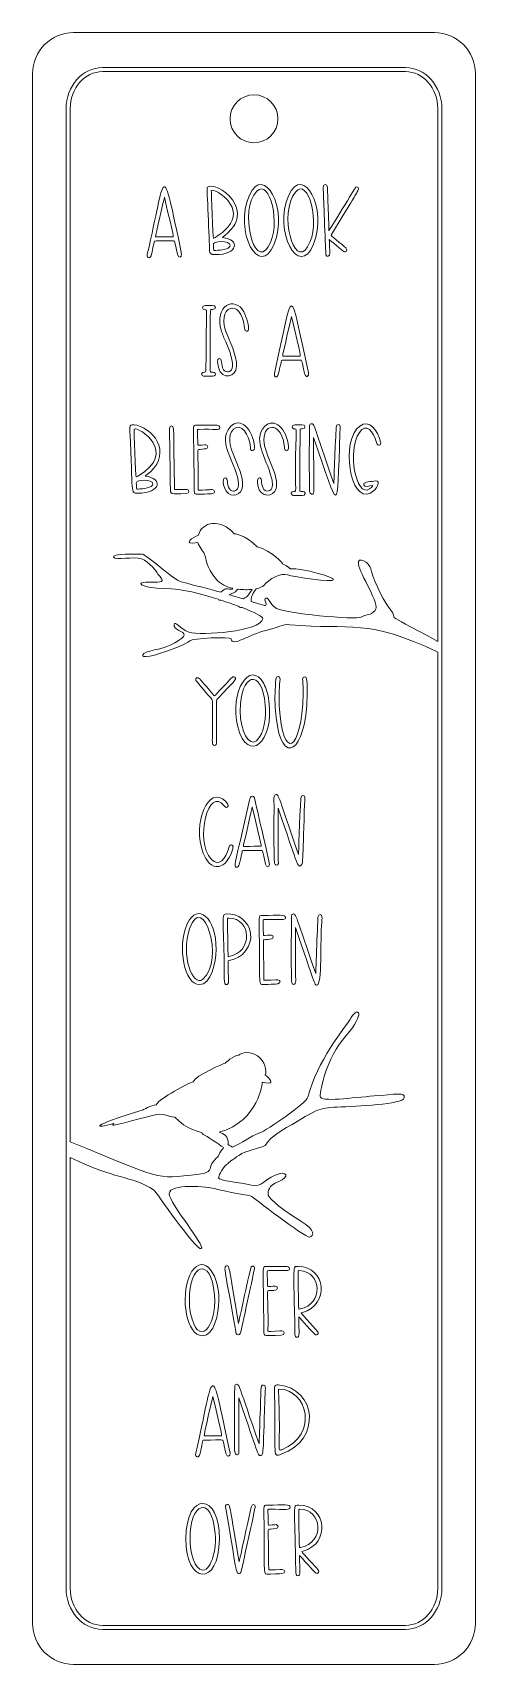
# Model space of a CAD drawing. Header units: inches. Extents: x 186 to 318, y 11 to 493.
import ezdxf

# ---------------------------------------------------------------- set-up
doc = ezdxf.new("R2010")
doc.units = ezdxf.units.IN
doc.header["$MEASUREMENT"] = 0
doc.layers.add('_U+0421_U+043B_U+043E_U+0439 1', color=7, linetype='Continuous')

msp = doc.modelspace()

# ---------------------------------------------------------------- linework, layer by layer
at = {"layer": '_U+0421_U+043B_U+043E_U+0439 1', "color": 1, "lineweight": 9, "true_color": 0xff0000}
for points, knots in [([(305.39, 493.2), (305.39, 493.2), (198.61, 493.2), (198.61, 493.2), (191.91, 493.2), (186.48, 487.77), (186.48, 481.07), (186.48, 481.07), (186.48, 22.93), (186.48, 22.93), (186.48, 16.23), (191.91, 10.8), (198.61, 10.8), (198.61, 10.8), (305.39, 10.8), (305.39, 10.8), (312.09, 10.8), (317.52, 16.23), (317.52, 22.93), (317.52, 22.93), (317.52, 481.07), (317.52, 481.07), (317.52, 487.77), (312.09, 493.2), (305.39, 493.2)], [0, 0, 0, 0, 1, 1, 1, 2, 2, 2, 3, 3, 3, 4, 4, 4, 5, 5, 5, 6, 6, 6, 7, 7, 7, 8, 8, 8, 8]), ([(252, 460.64), (248.09, 460.64), (244.91, 463.81), (244.91, 467.72), (244.91, 471.64), (248.09, 474.81), (252, 474.81), (255.91, 474.81), (259.09, 471.64), (259.09, 467.72), (259.09, 463.81), (255.91, 460.64), (252, 460.64)], [0, 0, 0, 0, 1, 1, 1, 2, 2, 2, 3, 3, 3, 4, 4, 4, 4])]:
    msp.add_open_spline(points, degree=3, knots=knots, dxfattribs=at)
at = {"layer": '_U+0421_U+043B_U+043E_U+0439 1', "color": 7, "lineweight": 9, "true_color": 0xffffff}
for points, knots in [([(296.82, 482.88), (296.82, 482.88), (207.18, 482.88), (207.18, 482.88), (201.24, 482.88), (196.4, 477.41), (196.4, 470.7), (196.4, 470.7), (196.4, 33.3), (196.4, 33.3), (196.4, 26.59), (201.23, 21.12), (207.18, 21.12), (207.18, 21.12), (296.82, 21.12), (296.82, 21.12), (302.76, 21.12), (307.6, 26.59), (307.6, 33.3), (307.6, 33.3), (307.6, 470.7), (307.6, 470.7), (307.6, 477.41), (302.77, 482.88), (296.82, 482.88)], [0, 0, 0, 0, 1, 1, 1, 2, 2, 2, 3, 3, 3, 4, 4, 4, 5, 5, 5, 6, 6, 6, 7, 7, 7, 8, 8, 8, 8]), ([(306.4, 313.22), (287.78, 323.32), (296.07, 318.17), (291.88, 323.29), (289.82, 325.81), (286.77, 333.05), (286.54, 334.72), (286.32, 336.4), (282.51, 338.84), (282.89, 336.02), (283.27, 333.2), (289.52, 324.05), (287.84, 322.38), (286.16, 320.7), (285.78, 321.54), (283.88, 320.47), (281.97, 319.41), (260.94, 321.62), (258.66, 322.99), (256.37, 324.36), (256.3, 326.84), (255.3, 325.81), (254.96, 325.2), (256.18, 323.98), (255.3, 323.86), (254.97, 323.82), (253.62, 324.25), (251.21, 325.01), (251.17, 326.19), (251.11, 326.76), (252.68, 328.79), (252.68, 328.79), (252.66, 328.79), (252.66, 328.79), (253.71, 329.01), (254.53, 329.36), (254.92, 329.8), (256.54, 331.67), (259.91, 333.55), (261.88, 332.93), (263.86, 332.31), (275.4, 330.55), (275.55, 331.43), (275.69, 332.31), (266.55, 334.84), (262.72, 334.7), (262.2, 335.4), (260.56, 336.06), (260.56, 336.06), (260.56, 336.06), (257.37, 340.11), (252.97, 341.17), (249.34, 344.92), (246, 345.08), (246, 345.08), (242.44, 349.6), (236.36, 348.77), (235.51, 344.49), (234.19, 344.28), (230.22, 341.66), (235.39, 342.45), (235.54, 341.41), (237.13, 339.74), (237.4, 338.95), (237.67, 338.17), (237.78, 335.34), (240.87, 331.54), (241.99, 330.16), (244, 329.3), (245.72, 328.95), (245.55, 328.77), (245.41, 328.62), (245.41, 328.62), (243.08, 328.89), (243.93, 328.97), (242.15, 327.75), (238.88, 328.67), (235.01, 329.71), (230.47, 330.81), (228.13, 331.47), (220.31, 338.89), (218.94, 338.99), (217.56, 339.09), (209.64, 339.14), (210.4, 338.12), (211.16, 337.11), (216.34, 338.43), (218.68, 337.61), (221.02, 336.8), (223.46, 333.55), (223.46, 333.3), (223.46, 333.04), (225.89, 331.06), (224.17, 330.81), (222.44, 330.55), (218.78, 330.96), (218.53, 330.35), (218.28, 329.74), (220.71, 328.93), (227.52, 328.78), (230.48, 328.71), (236.05, 327.35), (241.36, 325.69), (241.55, 325.48), (241.81, 325.36), (242.21, 325.42), (244.07, 324.83), (245.88, 324.2), (247.52, 323.59), (247.66, 323.09), (248.38, 323.27), (248.48, 323.23), (252.13, 321.82), (254.7, 320.54), (254.6, 319.94), (253.91, 316.16), (236.47, 314.83), (232.75, 315.97), (230.11, 316.79), (228.64, 319.63), (228.33, 318.16), (228.03, 316.69), (231.48, 316.13), (231.38, 315.11), (231.28, 314.09), (226.81, 311.45), (222.59, 310.69), (218.38, 309.93), (217.92, 308.25), (221.17, 308.86), (224.42, 309.47), (232.45, 312.52), (233.01, 313.38), (233.57, 314.25), (245.1, 314.6), (245.2, 313.94), (245.58, 311.48), (250.48, 315.27), (255.61, 316.48), (259.27, 317.35), (260.33, 318.36), (262.62, 318.16), (280.98, 316.53), (285.29, 320.15), (306.4, 310.03), (306.4, 310.03), (306.4, 33.3), (306.4, 33.3), (306.4, 27.25), (302.1, 22.32), (296.82, 22.32), (296.82, 22.32), (207.18, 22.32), (207.18, 22.32), (201.9, 22.32), (197.6, 27.25), (197.6, 33.3), (197.6, 33.3), (197.6, 160.66), (197.6, 160.66), (211.85, 153.68), (214.74, 155.76), (222.56, 150.93), (222.56, 150.93), (234.97, 133.04), (236.4, 133.71), (237.83, 134.38), (226.9, 147.07), (226.92, 150.01), (226.95, 152.95), (238.26, 152.14), (240.95, 151.32), (243.64, 150.49), (251.16, 149.26), (251.16, 149.26), (251.16, 149.26), (267.17, 136.83), (268.42, 137.13), (269.68, 137.43), (270.47, 139.04), (265.9, 141.81), (261.33, 144.58), (256.3, 148.38), (256.24, 149.56), (256.17, 150.74), (256.08, 152.3), (259.33, 153.57), (262.59, 154.84), (261.88, 156.95), (258.24, 155.46), (254.61, 153.98), (254.63, 151.82), (251.26, 152.51), (247.89, 153.19), (241.59, 153.8), (241.54, 154.68), (241.51, 155.14), (242.16, 156.82), (243.88, 158.61), (244.43, 158.8), (244.69, 159.31), (244.69, 159.31), (244.69, 159.31), (247.54, 161.33), (248.43, 161.79), (249.33, 162.21), (250.32, 162.59), (251.44, 162.9), (259.05, 165.01), (252.16, 163.92), (261.63, 169.47), (271.1, 175.02), (270.89, 175.31), (276.65, 175.55), (282.42, 175.79), (296, 176.38), (296.47, 178.27), (296.95, 180.16), (293.82, 179.24), (287.53, 178.83), (281.31, 178.41), (271.58, 176.87), (271.57, 178.75), (271.56, 180.64), (273.35, 189.83), (279.27, 196.69), (285.14, 203.5), (282.84, 205.39), (280.78, 202.04), (278.73, 198.68), (270.57, 189.2), (267.96, 178.47), (267.47, 176.77), (256.09, 168.76), (253.4, 167.82), (251.3, 167.08), (248.16, 164.8), (245.63, 163.71), (245.05, 164.02), (244.3, 164.47), (244.3, 164.47), (244.3, 164.47), (244.87, 167.51), (241.7, 168.09), (253.69, 171.66), (254.44, 182.9), (254.44, 182.9), (254.44, 182.9), (256.51, 182.42), (256.82, 182.68), (257.13, 182.95), (257.26, 183.56), (255.32, 185.06), (255.81, 186.3), (255.37, 189.12), (252.99, 190.71), (249.85, 192.83), (247.52, 190.93), (247.52, 190.93), (245.84, 190.77), (243.49, 188.56), (243.49, 188.56), (243.49, 188.56), (234.58, 184.92), (233.99, 183.06), (232.82, 182.8), (223.97, 178.13), (223.09, 176.24), (221.47, 176.04), (219.18, 174.74), (219.18, 174.74), (202.79, 169.73), (204.78, 169.12), (210.5, 170.67), (210.39, 170.55), (210.29, 170.4), (210.24, 170.22), (210.11, 169.77), (220.71, 172.95), (223.2, 173.33), (225.7, 173.72), (226.47, 172.66), (228.55, 172.57), (231.73, 168.98), (236.58, 167.98), (236.58, 167.98), (236.58, 167.98), (236.46, 167.63), (237.55, 167.16), (238.64, 166.69), (243.02, 163.54), (243.02, 163.54), (243.02, 163.54), (241.86, 162.35), (241.49, 161.1), (240.6, 160.22), (239.71, 159.26), (239.44, 158.67), (238.83, 157.37), (239.59, 156.14), (235.79, 155.72), (221.77, 154.17), (225.69, 153.96), (197.6, 165.31), (197.6, 165.31), (197.6, 470.7), (197.6, 470.7), (197.6, 476.75), (201.89, 481.68), (207.18, 481.68), (207.18, 481.68), (296.82, 481.68), (296.82, 481.68), (302.1, 481.68), (306.4, 476.75), (306.4, 470.7), (306.4, 470.7), (306.4, 313.22), (306.4, 313.22), (306.4, 313.22), (306.4, 313.22), (306.4, 313.22)], [0, 0, 0, 0, 1, 1, 1, 2, 2, 2, 3, 3, 3, 4, 4, 4, 5, 5, 5, 6, 6, 6, 7, 7, 7, 8, 8, 8, 9, 9, 9, 10, 10, 10, 11, 11, 11, 12, 12, 12, 13, 13, 13, 14, 14, 14, 15, 15, 15, 16, 16, 16, 17, 17, 17, 18, 18, 18, 19, 19, 19, 20, 20, 20, 21, 21, 21, 22, 22, 22, 23, 23, 23, 24, 24, 24, 25, 25, 25, 26, 26, 26, 27, 27, 27, 28, 28, 28, 29, 29, 29, 30, 30, 30, 31, 31, 31, 32, 32, 32, 33, 33, 33, 34, 34, 34, 35, 35, 35, 36, 36, 36, 37, 37, 37, 38, 38, 38, 39, 39, 39, 40, 40, 40, 41, 41, 41, 42, 42, 42, 43, 43, 43, 44, 44, 44, 45, 45, 45, 46, 46, 46, 47, 47, 47, 48, 48, 48, 49, 49, 49, 50, 50, 50, 51, 51, 51, 52, 52, 52, 53, 53, 53, 54, 54, 54, 55, 55, 55, 56, 56, 56, 57, 57, 57, 58, 58, 58, 59, 59, 59, 60, 60, 60, 61, 61, 61, 62, 62, 62, 63, 63, 63, 64, 64, 64, 65, 65, 65, 66, 66, 66, 67, 67, 67, 68, 68, 68, 69, 69, 69, 70, 70, 70, 71, 71, 71, 72, 72, 72, 73, 73, 73, 74, 74, 74, 75, 75, 75, 76, 76, 76, 77, 77, 77, 78, 78, 78, 79, 79, 79, 80, 80, 80, 81, 81, 81, 82, 82, 82, 83, 83, 83, 84, 84, 84, 85, 85, 85, 86, 86, 86, 87, 87, 87, 88, 88, 88, 89, 89, 89, 90, 90, 90, 91, 91, 91, 92, 92, 92, 93, 93, 93, 94, 94, 94, 95, 95, 95, 96, 96, 96, 97, 97, 97, 98, 98, 98, 99, 99, 99, 100, 100, 100, 101, 101, 101, 102, 102, 102, 103, 103, 103, 104, 104, 104, 105, 105, 105, 106, 106, 106, 107, 107, 107, 107]), ([(220.94, 426.64), (221.7, 426.64), (221.68, 427.86), (222.46, 431.2), (222.6, 431.81), (222.22, 431.6), (227.99, 431.62), (228.72, 431.62), (228.43, 431.72), (229.35, 427.69), (229.65, 426.32), (230.74, 426.81), (230.57, 427.69), (224.49, 457.06), (225.97, 451.43), (220.43, 427.68), (220.26, 426.94), (220.56, 426.64), (220.94, 426.64)], [0, 0, 0, 0, 1, 1, 1, 2, 2, 2, 3, 3, 3, 4, 4, 4, 5, 5, 5, 6, 6, 6, 6]), ([(257.94, 430.65), (262.28, 441.39), (254.83, 454.4), (250.63, 445.13), (245.81, 434.47), (253.74, 420.21), (257.94, 430.65)], [0, 0, 0, 0, 1, 1, 1, 2, 2, 2, 2]), ([(269.6, 430.65), (273.94, 441.39), (266.49, 454.4), (262.3, 445.13), (257.47, 434.47), (265.4, 420.21), (269.6, 430.65)], [0, 0, 0, 0, 1, 1, 1, 2, 2, 2, 2]), ([(252.79, 446.29), (256.58, 450.2), (260.27, 436.47), (256.22, 429.89), (251.98, 422.99), (247.52, 440.81), (252.79, 446.29)], [0, 0, 0, 0, 1, 1, 1, 2, 2, 2, 2]), ([(264.24, 446.03), (268.02, 450.81), (272.05, 436.67), (267.88, 429.89), (263.82, 423.29), (259.25, 439.7), (264.24, 446.03)], [0, 0, 0, 0, 1, 1, 1, 2, 2, 2, 2]), ([(272.58, 445.06), (272.58, 445.06), (272.49, 447.47), (272.49, 447.47), (272.48, 448.53), (273.69, 448.7), (273.73, 447.3), (274.06, 436.36), (274.15, 437.88), (274.14, 434.58), (274.48, 435.08), (282.05, 447.46), (282.08, 447.48), (282.58, 447.79), (283.3, 447.36), (282.75, 446.45), (281.73, 444.72), (281.85, 444.72), (274.92, 433.57), (274.73, 433.27), (274.73, 433.27), (275, 433.04), (278.47, 430.06), (279.95, 429.41), (279.36, 428.64), (279.17, 428.39), (278.85, 428.34), (278.54, 428.53), (278.44, 428.6), (274.29, 432.03), (274.29, 432.03), (274.26, 431.85), (274.43, 428.2), (274.45, 428.02), (274.57, 426.95), (273.41, 426.78), (273.29, 427.55), (273.18, 428.23), (272.6, 444.37), (272.58, 445.06)], [0, 0, 0, 0, 1, 1, 1, 2, 2, 2, 3, 3, 3, 4, 4, 4, 5, 5, 5, 6, 6, 6, 7, 7, 7, 8, 8, 8, 9, 9, 9, 10, 10, 10, 11, 11, 11, 12, 12, 12, 13, 13, 13, 13]), ([(225.5, 444.54), (228.35, 432.02), (228.43, 432.86), (227.76, 432.85), (227.67, 432.85), (222.94, 432.78), (222.88, 432.85), (222.81, 432.94), (225.47, 444.42), (225.5, 444.54)], [0, 0, 0, 0, 1, 1, 1, 2, 2, 2, 3, 3, 3, 3]), ([(238.87, 428.63), (238.9, 428.08), (239.15, 427.56), (240.46, 427.56), (247.55, 427.56), (247.87, 432.09), (242.66, 432.63), (243.71, 433.7), (248.96, 436.97), (246.43, 442.42), (244.69, 446.17), (240.45, 448.06), (238.82, 447.76), (238.26, 447.66), (238.08, 447.44), (238.11, 446.85), (238.13, 446.42), (238.85, 428.9), (238.87, 428.63)], [0, 0, 0, 0, 1, 1, 1, 2, 2, 2, 3, 3, 3, 4, 4, 4, 5, 5, 5, 6, 6, 6, 6]), ([(245.07, 436.81), (243.24, 433.92), (239.98, 432.39), (239.98, 432.39), (239.88, 432.52), (239.33, 446.46), (239.36, 446.51), (240.65, 447.25), (248.45, 442.12), (245.07, 436.81)], [0, 0, 0, 0, 1, 1, 1, 2, 2, 2, 3, 3, 3, 3]), ([(240.04, 430.06), (240.04, 430.06), (240.02, 430.57), (240.02, 430.57), (240, 430.9), (240, 430.9), (240.31, 431.03), (242.97, 432.14), (246.48, 430.66), (244.35, 429.47), (243.47, 428.99), (240.27, 428.69), (240.13, 428.82), (240.03, 428.92), (240.06, 429.92), (240.06, 430.06), (240.06, 430.06), (240.04, 430.06), (240.04, 430.06)], [0, 0, 0, 0, 1, 1, 1, 2, 2, 2, 3, 3, 3, 4, 4, 4, 5, 5, 5, 6, 6, 6, 6]), ([(248.98, 410.63), (249.88, 408.9), (250.63, 406.35), (250.35, 405.35), (250.17, 404.72), (249.27, 404.62), (249.19, 405.82), (248.54, 415.19), (240.1, 412.78), (244.21, 403.44), (245.25, 401.07), (247.61, 396.16), (246.62, 393.44), (245.73, 391.01), (241.46, 390.55), (241.18, 395.98), (241.13, 397.02), (242.27, 397.32), (242.4, 395.88), (242.46, 395.08), (242.54, 394.22), (243.01, 393.56), (243.92, 392.3), (248.06, 391.96), (243.62, 401.83), (243.17, 402.84), (242.69, 403.89), (242.36, 404.98), (240.06, 412.65), (246.48, 415.46), (248.98, 410.63)], [0, 0, 0, 0, 1, 1, 1, 2, 2, 2, 3, 3, 3, 4, 4, 4, 5, 5, 5, 6, 6, 6, 7, 7, 7, 8, 8, 8, 9, 9, 9, 10, 10, 10, 10]), ([(259.1, 391.8), (259.17, 391.99), (260.01, 395.71), (260.07, 395.94), (260.21, 396.55), (259.83, 396.34), (265.6, 396.36), (266.31, 396.37), (266.03, 396.49), (266.96, 392.43), (267.26, 391.05), (268.4, 391.48), (268.13, 392.66), (262.12, 419.01), (264.1, 419.17), (258.05, 392.47), (257.76, 391.21), (258.81, 391.11), (259.1, 391.8)], [0, 0, 0, 0, 1, 1, 1, 2, 2, 2, 3, 3, 3, 4, 4, 4, 5, 5, 5, 6, 6, 6, 6]), ([(236.51, 392.27), (236.53, 392.5), (236.66, 392.67), (236.9, 392.76), (237.34, 392.94), (237.71, 392.63), (237.74, 393.11), (237.83, 394.21), (237.93, 410.17), (237.92, 410.93), (237.92, 411.25), (237.92, 411.25), (237.56, 411.28), (236.98, 411.33), (236.79, 411.58), (236.78, 411.86), (236.74, 412.79), (238.06, 412.42), (239.66, 412.56), (240.81, 412.64), (240.9, 411.33), (239.75, 411.32), (238.75, 411.31), (239.15, 412.62), (239.02, 393.55), (239.01, 392.75), (239.01, 392.83), (239.54, 392.83), (239.78, 392.83), (240, 392.86), (240.21, 392.77), (240.76, 392.52), (240.66, 391.84), (240.2, 391.7), (239.77, 391.58), (238.81, 391.61), (238.32, 391.61), (237.53, 391.61), (236.46, 391.48), (236.51, 392.27)], [0, 0, 0, 0, 1, 1, 1, 2, 2, 2, 3, 3, 3, 4, 4, 4, 5, 5, 5, 6, 6, 6, 7, 7, 7, 8, 8, 8, 9, 9, 9, 10, 10, 10, 11, 11, 11, 12, 12, 12, 13, 13, 13, 13]), ([(263.11, 409.28), (265.96, 396.76), (266.03, 397.6), (265.37, 397.59), (265.28, 397.59), (260.55, 397.52), (260.49, 397.59), (260.42, 397.68), (263.08, 409.17), (263.11, 409.28)], [0, 0, 0, 0, 1, 1, 1, 2, 2, 2, 3, 3, 3, 3]), ([(217.59, 357.03), (224.6, 357.03), (225.1, 361.54), (219.79, 362.11), (219.85, 362.16), (219.91, 362.21), (219.97, 362.25), (228, 367.87), (223.09, 375.68), (217.29, 377.12), (214.91, 377.71), (215.23, 376.53), (215.29, 375.35), (216.22, 356.84), (215.29, 357.03), (217.59, 357.03)], [0, 0, 0, 0, 1, 1, 1, 2, 2, 2, 3, 3, 3, 4, 4, 4, 5, 5, 5, 5]), ([(217.59, 362.09), (217.22, 361.88), (217.11, 361.87), (217.11, 361.87), (217, 362.01), (216.46, 375.94), (216.49, 375.99), (217.85, 376.86), (229.85, 368.99), (217.59, 362.09)], [0, 0, 0, 0, 1, 1, 1, 2, 2, 2, 3, 3, 3, 3]), ([(228.94, 358.1), (229.34, 358.09), (232.13, 358.19), (232.26, 358.17), (232.97, 358.03), (232.9, 357.05), (232, 356.98), (227.07, 356.61), (227.25, 356.81), (227.25, 358.48), (227.25, 359.48), (226.99, 375.46), (226.99, 376.19), (226.98, 377.13), (228.21, 377.41), (228.22, 375.91), (228.28, 366.54), (228.42, 364.08), (228.46, 358.55), (228.46, 358.11), (228.46, 358.11), (228.94, 358.1)], [0, 0, 0, 0, 1, 1, 1, 2, 2, 2, 3, 3, 3, 4, 4, 4, 5, 5, 5, 6, 6, 6, 7, 7, 7, 7]), ([(235.15, 377.14), (240.32, 377.09), (241.93, 377.48), (241.87, 376.48), (241.81, 375.48), (240.48, 376.11), (235.63, 375.92), (235.28, 375.9), (235.28, 375.9), (235.29, 375.59), (235.29, 375.48), (235.33, 371.29), (235.42, 371.21), (235.48, 371.16), (237.58, 371.36), (237.71, 371.34), (238.51, 371.24), (238.45, 370.28), (237.76, 370.17), (237.33, 370.11), (236.02, 369.99), (235.65, 369.96), (235.44, 369.95), (235.38, 369.87), (235.38, 369.65), (235.49, 361.04), (235.46, 364.7), (235.5, 358.5), (235.5, 357.6), (235.25, 357.98), (238.81, 358.08), (238.91, 358.08), (239.53, 358.1), (239.61, 358.1), (240.51, 358.04), (240.56, 357.09), (239.68, 356.91), (239.45, 356.85), (235.46, 356.66), (235.07, 356.72), (233.78, 356.94), (234.5, 356.48), (234.13, 373.11), (234.04, 376.89), (233.84, 377.14), (235.15, 377.14)], [0, 0, 0, 0, 1, 1, 1, 2, 2, 2, 3, 3, 3, 4, 4, 4, 5, 5, 5, 6, 6, 6, 7, 7, 7, 8, 8, 8, 9, 9, 9, 10, 10, 10, 11, 11, 11, 12, 12, 12, 13, 13, 13, 14, 14, 14, 15, 15, 15, 15]), ([(252.14, 370.7), (252.17, 370.21), (252.07, 369.67), (251.58, 369.64), (251.05, 369.64), (250.96, 370.05), (250.93, 370.55), (250.66, 374.44), (248.12, 378.06), (245.96, 375.96), (241.83, 371.95), (250.17, 363.16), (248.36, 358.18), (247.57, 356.02), (244.42, 355.65), (243.33, 358.47), (242.08, 361.68), (243.98, 362.5), (244.14, 360.61), (244.21, 359.83), (244.28, 358.95), (244.75, 358.3), (245.47, 357.3), (246.99, 357.52), (247.27, 358.72), (248.48, 363.92), (240.25, 371.84), (245.08, 376.78), (247.89, 379.65), (251.71, 376.06), (252.14, 370.7)], [0, 0, 0, 0, 1, 1, 1, 2, 2, 2, 3, 3, 3, 4, 4, 4, 5, 5, 5, 6, 6, 6, 7, 7, 7, 8, 8, 8, 9, 9, 9, 10, 10, 10, 10]), ([(262.21, 370.7), (262.25, 370.18), (262.13, 369.64), (261.61, 369.64), (261.12, 369.64), (261.03, 370.08), (261, 370.55), (260.49, 377.84), (254.92, 378.29), (254.92, 372.76), (254.92, 368.49), (259.86, 362.11), (258.43, 358.18), (258.05, 357.15), (257.1, 356.46), (256.01, 356.46), (252.94, 356.46), (252.36, 361.59), (253.59, 361.59), (253.84, 361.59), (254.14, 361.45), (254.19, 360.79), (254.33, 359.21), (254.65, 357.42), (256.28, 357.7), (257.59, 357.93), (257.58, 359.63), (257.35, 360.91), (256.42, 366.07), (251.13, 372.67), (255.15, 376.78), (257.91, 379.6), (261.78, 376.16), (262.21, 370.7)], [0, 0, 0, 0, 1, 1, 1, 2, 2, 2, 3, 3, 3, 4, 4, 4, 5, 5, 5, 6, 6, 6, 7, 7, 7, 8, 8, 8, 9, 9, 9, 10, 10, 10, 11, 11, 11, 11]), ([(267.11, 356.94), (267.07, 356.12), (265.68, 356.34), (264.45, 356.35), (264.11, 356.35), (263.69, 356.32), (263.4, 356.44), (262.84, 356.68), (262.85, 357.55), (263.82, 357.56), (264.83, 357.58), (263.96, 357.31), (264.44, 373.68), (264.44, 374.29), (264.45, 375.1), (264.44, 375.67), (264.44, 376.01), (264.43, 375.98), (264.08, 376.02), (263.51, 376.07), (263.31, 376.32), (263.3, 376.6), (263.26, 377.52), (264.58, 377.16), (266.18, 377.3), (267.32, 377.39), (267.42, 376.07), (266.27, 376.06), (265.95, 376.05), (265.78, 376.02), (265.71, 375.95), (265.6, 375.84), (265.51, 357.7), (265.6, 357.62), (265.67, 357.55), (266.17, 357.57), (266.26, 357.57), (266.73, 357.6), (267.12, 357.38), (267.11, 356.94)], [0, 0, 0, 0, 1, 1, 1, 2, 2, 2, 3, 3, 3, 4, 4, 4, 5, 5, 5, 6, 6, 6, 7, 7, 7, 8, 8, 8, 9, 9, 9, 10, 10, 10, 11, 11, 11, 12, 12, 12, 13, 13, 13, 13]), ([(277.49, 376.75), (277.52, 375.86), (277.44, 375.5), (277.42, 374.92), (276.57, 349.91), (277.45, 351.05), (269.63, 373.54), (269.65, 356.68), (270.02, 356.62), (269.05, 356.74), (268.3, 356.83), (268.46, 358.18), (268.45, 359.52), (268.35, 366.74), (268.29, 361.2), (268.43, 376.69), (268.43, 377.09), (268.45, 377.41), (268.85, 377.54), (269.85, 377.86), (269.64, 377.1), (275.64, 359.92), (275.64, 359.92), (275.98, 369.55), (276.29, 376.58), (276.34, 377.64), (277.46, 377.56), (277.49, 376.75)], [0, 0, 0, 0, 1, 1, 1, 2, 2, 2, 3, 3, 3, 4, 4, 4, 5, 5, 5, 6, 6, 6, 7, 7, 7, 8, 8, 8, 9, 9, 9, 9]), ([(283.31, 376.89), (286.1, 378.95), (288.52, 375.69), (289.48, 372.22), (289.78, 371.13), (288.68, 370.67), (288.3, 372), (287.32, 375.43), (285.21, 377.91), (283.19, 375.02), (279.5, 369.75), (282.12, 355.57), (286.22, 358.3), (286.61, 358.56), (286.92, 358.89), (287.16, 359.31), (286.1, 359.29), (284.62, 358.58), (284.48, 359.5), (284.34, 360.36), (285.64, 360.31), (287.87, 360.66), (289.9, 360.99), (288.24, 357.97), (286.46, 357.07), (280.39, 354.02), (277.52, 372.62), (283.31, 376.89)], [0, 0, 0, 0, 1, 1, 1, 2, 2, 2, 3, 3, 3, 4, 4, 4, 5, 5, 5, 6, 6, 6, 7, 7, 7, 8, 8, 8, 9, 9, 9, 9]), ([(217.18, 359.54), (217.18, 359.54), (217.15, 360.04), (217.15, 360.04), (217.1, 361.07), (222.01, 361.3), (222.09, 359.8), (222.15, 358.55), (218.96, 358.31), (217.71, 358.26), (217.04, 358.23), (217.19, 358.28), (217.2, 359.54), (217.2, 359.54), (217.18, 359.54), (217.18, 359.54), (217.18, 359.54), (217.18, 359.54), (217.18, 359.54)], [0, 0, 0, 0, 1, 1, 1, 2, 2, 2, 3, 3, 3, 4, 4, 4, 5, 5, 5, 6, 6, 6, 6]), ([(250.12, 326.56), (250.12, 326.56), (249.44, 326.26), (248.79, 325.78), (247.58, 326.15), (246.2, 326.57), (244.66, 327.02), (245.26, 327.41), (246.62, 327.6), (246.82, 328.33), (246.82, 328.33), (247.32, 328.67), (247.32, 328.67), (248.77, 328.48), (250.24, 328.46), (251.5, 328.6), (251.5, 328.6), (250.12, 326.56), (250.12, 326.56)], [0, 0, 0, 0, 1, 1, 1, 2, 2, 2, 3, 3, 3, 4, 4, 4, 5, 5, 5, 6, 6, 6, 6]), ([(256.42, 295.66), (256.14, 297.71), (255.65, 299.33), (254.87, 300.77), (250.93, 308.05), (244.55, 298.44), (247.25, 287.92), (250.11, 276.81), (258.11, 283.4), (256.42, 295.66)], [0, 0, 0, 0, 1, 1, 1, 2, 2, 2, 3, 3, 3, 3]), ([(247.93, 292.71), (247.74, 303.53), (254.36, 305.92), (255.34, 294.36), (255.61, 291.21), (255.14, 285.89), (252.71, 283.87), (250.58, 282.09), (247.93, 286.45), (247.93, 292.71)], [0, 0, 0, 0, 1, 1, 1, 2, 2, 2, 3, 3, 3, 3]), ([(234.83, 301.7), (234.51, 302.25), (235.23, 303.02), (236.02, 302.08), (236.02, 302.08), (236.72, 301.26), (239.85, 297.61), (240.4, 296.97), (240.26, 296.95), (240.95, 297.73), (241.33, 298.15), (244.86, 301.92), (245.25, 302.33), (245.59, 302.7), (245.96, 302.99), (246.33, 302.62), (247.01, 301.96), (245.92, 301.3), (241.48, 296.55), (240.59, 295.55), (240.93, 297.18), (240.92, 283.48), (240.93, 282.97), (240.86, 282.46), (240.32, 282.46), (239.42, 282.46), (239.71, 284.11), (239.71, 286.18), (239.68, 295.8), (239.91, 295.73), (239.29, 296.44), (238.93, 296.84), (235.08, 301.24), (234.83, 301.7)], [0, 0, 0, 0, 1, 1, 1, 2, 2, 2, 3, 3, 3, 4, 4, 4, 5, 5, 5, 6, 6, 6, 7, 7, 7, 8, 8, 8, 9, 9, 9, 10, 10, 10, 11, 11, 11, 11]), ([(258.29, 293.67), (258.12, 296.65), (258.2, 299.3), (258.5, 302.04), (258.64, 303.3), (259.84, 303), (259.71, 302.03), (259.5, 300.41), (259.32, 297.07), (259.48, 294.08), (260.43, 277.61), (266.15, 280.24), (266.54, 297.84), (266.58, 299.72), (266.39, 302.07), (266.39, 302.07), (266.44, 302.98), (267.48, 303.01), (267.58, 302.13), (267.75, 300.69), (267.85, 297.56), (267.6, 294.27), (266.42, 278.42), (259.23, 276.85), (258.29, 293.67)], [0, 0, 0, 0, 1, 1, 1, 2, 2, 2, 3, 3, 3, 4, 4, 4, 5, 5, 5, 6, 6, 6, 7, 7, 7, 8, 8, 8, 8]), ([(241.61, 246.67), (239.41, 246.27), (237.77, 248.5), (236.96, 250.63), (233.61, 259.45), (238.6, 271), (243.56, 265.96), (244.09, 265.43), (244.73, 264.71), (244.11, 264.28), (243.74, 264.01), (243.41, 264.27), (243.13, 264.64), (238.6, 270.74), (234.24, 254.41), (239.4, 248.76), (241.51, 246.44), (243.67, 248.94), (244.53, 252.17), (244.59, 252.39), (244.63, 252.6), (244.76, 252.79), (245.07, 253.25), (245.7, 253.1), (245.79, 252.56), (245.87, 252.06), (245.1, 249.63), (243.86, 248.12), (243.19, 247.3), (242.46, 246.83), (241.61, 246.67)], [0, 0, 0, 0, 1, 1, 1, 2, 2, 2, 3, 3, 3, 4, 4, 4, 5, 5, 5, 6, 6, 6, 7, 7, 7, 8, 8, 8, 9, 9, 9, 10, 10, 10, 10]), ([(255.37, 247.41), (255.62, 246.24), (256.61, 246.58), (256.59, 247.4), (256.54, 247.68), (252.23, 266.67), (252.1, 267.02), (251.99, 267.32), (251.76, 267.47), (251.47, 267.47), (250.92, 267.46), (250.84, 266.85), (250.71, 266.3), (246.22, 246.61), (245.84, 246.46), (246.94, 246.46), (247.66, 246.46), (247.61, 247.39), (248.46, 251.02), (248.6, 251.62), (248.22, 251.42), (253.99, 251.44), (254.72, 251.44), (254.49, 251.51), (255.37, 247.41)], [0, 0, 0, 0, 1, 1, 1, 2, 2, 2, 3, 3, 3, 4, 4, 4, 5, 5, 5, 6, 6, 6, 7, 7, 7, 8, 8, 8, 8]), ([(257.94, 263.82), (257.94, 266.92), (257.72, 267.66), (258.38, 267.88), (259.38, 268.21), (259.19, 267.37), (265.16, 250.26), (265.16, 250.26), (265.56, 261.19), (265.82, 266.92), (265.87, 268), (266.99, 267.88), (267.01, 267.1), (267.03, 266.76), (267.01, 266.42), (267, 266.09), (266.35, 249.73), (266.76, 247), (265.61, 246.83), (264.75, 246.7), (264.86, 247.47), (259.16, 263.89), (259.18, 247.25), (259.21, 247.61), (259.21, 247.61), (259.05, 246.84), (258.13, 246.94), (258.06, 247.65), (257.79, 250.58), (257.93, 262.46), (257.94, 263.82)], [0, 0, 0, 0, 1, 1, 1, 2, 2, 2, 3, 3, 3, 4, 4, 4, 5, 5, 5, 6, 6, 6, 7, 7, 7, 8, 8, 8, 9, 9, 9, 10, 10, 10, 10]), ([(253.76, 252.67), (248.53, 252.61), (248.78, 252.4), (248.93, 253.04), (249.28, 254.63), (251.31, 263.62), (251.5, 264.36), (254.35, 251.84), (254.43, 252.67), (253.76, 252.67)], [0, 0, 0, 0, 1, 1, 1, 2, 2, 2, 3, 3, 3, 3]), ([(236.85, 213.35), (233.84, 210.84), (230.29, 220.46), (232.93, 228.23), (236.85, 239.67), (243.53, 218.91), (236.85, 213.35)], [0, 0, 0, 0, 1, 1, 1, 2, 2, 2, 2]), ([(232.24, 229.69), (229.14, 222.85), (231.43, 211.75), (235.84, 211.75), (239.45, 211.75), (240.72, 218.3), (240.78, 222.15), (240.91, 231.59), (235.23, 236.29), (232.24, 229.69)], [0, 0, 0, 0, 1, 1, 1, 2, 2, 2, 3, 3, 3, 3]), ([(243.78, 232.66), (242.7, 232.58), (242.8, 232.47), (243.07, 222.83), (243.34, 212.92), (242.86, 211.77), (243.83, 211.77), (244.1, 211.77), (244.34, 211.94), (244.41, 212.3), (244.46, 212.58), (244.35, 218.15), (244.33, 218.48), (244.32, 218.8), (244.31, 218.84), (244.67, 218.9), (248.66, 219.52), (251.51, 223.11), (250.97, 226.96), (250.48, 230.46), (247.38, 232.9), (243.78, 232.66)], [0, 0, 0, 0, 1, 1, 1, 2, 2, 2, 3, 3, 3, 4, 4, 4, 5, 5, 5, 6, 6, 6, 7, 7, 7, 7]), ([(261.28, 231.56), (261.25, 231.02), (260.78, 230.99), (260.26, 230.99), (258.68, 230.99), (256.86, 230.99), (255.31, 231), (254.61, 231.02), (254.7, 230.92), (254.7, 230.68), (254.7, 230.56), (254.75, 226.37), (254.83, 226.29), (254.88, 226.25), (256.99, 226.44), (257.13, 226.42), (257.92, 226.33), (257.86, 225.36), (257.18, 225.26), (256.77, 225.19), (255.44, 225.07), (255.06, 225.04), (254.85, 225.03), (254.79, 224.95), (254.79, 224.73), (254.8, 224.12), (254.8, 223.51), (254.81, 222.9), (254.81, 222.84), (254.91, 213.1), (254.95, 213.06), (255.04, 212.98), (258.88, 213.19), (259.02, 213.18), (259.93, 213.13), (259.97, 212.17), (259.1, 211.99), (258.89, 211.95), (254.97, 211.76), (254.81, 211.76), (253.41, 211.76), (253.66, 211.46), (253.59, 224.25), (253.54, 232.2), (253.06, 232.22), (254.57, 232.22), (259.39, 232.17), (261.35, 232.61), (261.28, 231.56)], [0, 0, 0, 0, 1, 1, 1, 2, 2, 2, 3, 3, 3, 4, 4, 4, 5, 5, 5, 6, 6, 6, 7, 7, 7, 8, 8, 8, 9, 9, 9, 10, 10, 10, 11, 11, 11, 12, 12, 12, 13, 13, 13, 14, 14, 14, 15, 15, 15, 16, 16, 16, 16]), ([(272.12, 231.83), (272.14, 231.41), (272.1, 230.54), (272.07, 230.25), (271.55, 224.94), (272.2, 211.56), (270.63, 211.56), (269.88, 211.56), (270.06, 211.96), (264.27, 228.62), (264.27, 220.73), (264.2, 217.74), (264.36, 212.9), (264.41, 211.46), (263.24, 211.6), (263.17, 212.39), (263.08, 213.3), (262.92, 220.89), (263, 224.23), (263.21, 232.32), (262.82, 232.4), (263.48, 232.62), (264.48, 232.96), (264.3, 232.09), (270.27, 215), (270.31, 215.33), (270.84, 231.38), (270.94, 231.89), (271.11, 232.69), (272.09, 232.58), (272.12, 231.83)], [0, 0, 0, 0, 1, 1, 1, 2, 2, 2, 3, 3, 3, 4, 4, 4, 5, 5, 5, 6, 6, 6, 7, 7, 7, 8, 8, 8, 9, 9, 9, 10, 10, 10, 10]), ([(244.16, 231.4), (244.21, 231.45), (244.45, 231.44), (244.52, 231.44), (251.4, 231.3), (251.71, 221.3), (244.66, 220.12), (244.6, 220.11), (244.42, 220.08), (244.37, 220.12), (244.29, 220.18), (244.13, 231.38), (244.16, 231.4)], [0, 0, 0, 0, 1, 1, 1, 2, 2, 2, 3, 3, 3, 4, 4, 4, 4]), ([(236.65, 107.95), (240.26, 107.95), (241.53, 114.5), (241.59, 118.36), (241.72, 127.65), (236.07, 132.56), (233.05, 125.89), (229.96, 119.07), (232.23, 107.95), (236.65, 107.95)], [0, 0, 0, 0, 1, 1, 1, 2, 2, 2, 3, 3, 3, 3]), ([(232.88, 118.39), (232.7, 129.13), (239.3, 131.72), (240.3, 120.05), (241.15, 110.01), (235.28, 104.43), (233.23, 114.54), (232.87, 116.3), (232.88, 117.39), (232.88, 118.39)], [0, 0, 0, 0, 1, 1, 1, 2, 2, 2, 3, 3, 3, 3]), ([(243.85, 128.61), (244.85, 128.83), (244.64, 127.68), (247.4, 111.62), (247.46, 111.89), (250.97, 128.04), (251.12, 128.27), (251.46, 128.79), (252.15, 128.54), (252.17, 128.01), (252.17, 127.64), (248.07, 108.97), (247.95, 108.62), (247.74, 108), (246.95, 108.08), (246.76, 108.58), (246.69, 108.77), (246.64, 108.98), (246.59, 109.26), (243.48, 127.28), (242.85, 128.39), (243.85, 128.61)], [0, 0, 0, 0, 1, 1, 1, 2, 2, 2, 3, 3, 3, 4, 4, 4, 5, 5, 5, 6, 6, 6, 7, 7, 7, 7]), ([(255.89, 128.43), (256.18, 128.43), (261.79, 128.45), (262.07, 128.35), (262.73, 128.12), (262.6, 127.34), (262.01, 127.23), (261.65, 127.16), (256.66, 127.22), (256.26, 127.21), (255.92, 127.19), (255.92, 127.19), (255.92, 126.88), (255.92, 126.77), (255.97, 122.57), (256.05, 122.5), (256.13, 122.43), (257.78, 122.61), (257.89, 122.62), (258.7, 122.69), (258.94, 122.39), (258.92, 122.03), (258.89, 121.33), (257.95, 121.4), (257.21, 121.33), (255.1, 121.12), (256.37, 122.58), (256.13, 109.42), (256.13, 109.27), (256.17, 109.21), (256.36, 109.23), (256.48, 109.23), (260.11, 109.39), (260.24, 109.38), (261.18, 109.33), (261.24, 108.22), (260.04, 108.16), (255.04, 107.92), (254.94, 107.67), (254.92, 109.33), (254.77, 129.91), (254.19, 128.45), (255.89, 128.43)], [0, 0, 0, 0, 1, 1, 1, 2, 2, 2, 3, 3, 3, 4, 4, 4, 5, 5, 5, 6, 6, 6, 7, 7, 7, 8, 8, 8, 9, 9, 9, 10, 10, 10, 11, 11, 11, 12, 12, 12, 13, 13, 13, 14, 14, 14, 14]), ([(264.13, 108.33), (264.14, 107.83), (264.37, 107.51), (264.72, 107.5), (265.68, 107.5), (265.24, 108.71), (265.28, 113.53), (265.58, 113.19), (269.78, 108.43), (270.19, 108.26), (270.65, 108.06), (271.11, 108.5), (270.95, 108.98), (270.87, 109.2), (266.17, 114.2), (265.94, 114.65), (265.97, 114.69), (266.14, 114.74), (266.34, 114.79), (274.45, 117.1), (273.42, 128.28), (265.05, 128.43), (263.36, 128.48), (263.72, 129.44), (264.13, 108.33)], [0, 0, 0, 0, 1, 1, 1, 2, 2, 2, 3, 3, 3, 4, 4, 4, 5, 5, 5, 6, 6, 6, 7, 7, 7, 8, 8, 8, 8]), ([(265.22, 116.22), (265.21, 116.41), (264.95, 127.05), (265.08, 127.18), (265.13, 127.23), (265.33, 127.21), (265.4, 127.21), (272.37, 126.83), (272.49, 117.14), (265.66, 115.88), (265.2, 115.8), (265.25, 115.77), (265.22, 116.22)], [0, 0, 0, 0, 1, 1, 1, 2, 2, 2, 3, 3, 3, 4, 4, 4, 4]), ([(244.9, 73.2), (238.95, 101.93), (240.3, 97.59), (234.78, 73.23), (234.61, 72.5), (234.83, 72.23), (235.16, 72.16), (236.05, 71.97), (236.02, 73.39), (236.79, 76.7), (236.88, 77.09), (236.88, 77.09), (237.26, 77.09), (243.06, 77.14), (242.72, 77.39), (242.89, 76.66), (243.09, 75.8), (243.2, 75.33), (243.69, 73.19), (243.98, 71.83), (245.07, 72.32), (244.9, 73.2)], [0, 0, 0, 0, 1, 1, 1, 2, 2, 2, 3, 3, 3, 4, 4, 4, 5, 5, 5, 6, 6, 6, 7, 7, 7, 7]), ([(253.94, 72.52), (253.08, 72.38), (253.2, 73.15), (247.49, 89.57), (247.51, 72.79), (247.55, 73.3), (247.55, 73.3), (247.47, 72.94), (247.22, 72.73), (246.92, 72.77), (245.92, 72.88), (246.25, 74.43), (246.27, 89.49), (246.27, 91.76), (246.28, 91.71), (246.29, 92.71), (246.29, 93.11), (246.3, 93.44), (246.71, 93.57), (247.68, 93.88), (247.46, 93.23), (253.5, 75.95), (253.51, 76.08), (253.76, 83.24), (253.77, 83.42), (254.14, 92.12), (253.78, 93.39), (254.78, 93.39), (255.49, 93.36), (255.36, 92.48), (255.33, 91.76), (254.63, 74.21), (254.99, 72.67), (253.94, 72.52)], [0, 0, 0, 0, 1, 1, 1, 2, 2, 2, 3, 3, 3, 4, 4, 4, 5, 5, 5, 6, 6, 6, 7, 7, 7, 8, 8, 8, 9, 9, 9, 10, 10, 10, 11, 11, 11, 11]), ([(258.1, 90.7), (258.42, 71.62), (257.51, 72.05), (260.05, 72.94), (272.15, 77.22), (270.49, 92.34), (259.19, 93.42), (257.71, 93.57), (258.07, 92.26), (258.1, 90.7)], [0, 0, 0, 0, 1, 1, 1, 2, 2, 2, 3, 3, 3, 3]), ([(260.2, 74.27), (258.71, 73.67), (260.02, 74.31), (259.25, 92.02), (259.24, 92.15), (259.27, 92.18), (259.38, 92.18), (267.8, 92.18), (271.27, 78.73), (260.2, 74.27)], [0, 0, 0, 0, 1, 1, 1, 2, 2, 2, 3, 3, 3, 3]), ([(242.1, 78.35), (242.01, 78.35), (237.27, 78.29), (237.22, 78.35), (237.14, 78.45), (239.8, 89.93), (239.84, 90.04), (242.69, 77.52), (242.76, 78.36), (242.1, 78.35)], [0, 0, 0, 0, 1, 1, 1, 2, 2, 2, 3, 3, 3, 3]), ([(231.84, 47.88), (231.8, 34.57), (241.57, 33.43), (241.79, 47.83), (241.98, 61.47), (231.88, 62.27), (231.84, 47.88)], [0, 0, 0, 0, 1, 1, 1, 2, 2, 2, 2]), ([(235.96, 38.94), (233.76, 40.41), (233.09, 45.05), (233.09, 47.87), (232.9, 58.6), (239.51, 61.2), (240.5, 49.52), (241.05, 43.01), (238.45, 37.27), (235.96, 38.94)], [0, 0, 0, 0, 1, 1, 1, 2, 2, 2, 3, 3, 3, 3]), ([(252.37, 57.49), (252.38, 57.06), (248.25, 38.39), (248.15, 38.1), (248.06, 37.82), (247.85, 37.66), (247.57, 37.66), (246.57, 37.66), (246.9, 38.15), (243.67, 56.86), (243.57, 57.4), (243.49, 57.96), (244.05, 58.08), (245.05, 58.3), (244.88, 56.93), (247.61, 41.1), (248.35, 44.44), (247.77, 41.79), (251.14, 57.25), (251.38, 58.37), (252.35, 58.16), (252.37, 57.49)], [0, 0, 0, 0, 1, 1, 1, 2, 2, 2, 3, 3, 3, 4, 4, 4, 5, 5, 5, 6, 6, 6, 7, 7, 7, 7]), ([(262.71, 57.25), (262.65, 56.31), (261.22, 56.67), (256.73, 56.68), (256.03, 56.69), (256.12, 56.61), (256.12, 56.36), (256.13, 56.25), (256.17, 52.05), (256.25, 51.98), (256.31, 51.92), (258.4, 52.13), (258.55, 52.11), (259.34, 52.01), (259.28, 51.04), (258.6, 50.94), (255.68, 50.49), (256.21, 51.4), (256.23, 48.62), (256.23, 48.56), (256.33, 38.78), (256.38, 38.74), (256.46, 38.66), (260.16, 38.86), (260.28, 38.86), (261.44, 38.9), (261.46, 37.69), (260.24, 37.64), (260.09, 37.63), (256.38, 37.45), (256.23, 37.45), (254.77, 37.45), (255.08, 37.11), (255.01, 49.94), (254.96, 57.92), (254.47, 57.89), (255.99, 57.91), (260.83, 57.86), (262.77, 58.29), (262.71, 57.25)], [0, 0, 0, 0, 1, 1, 1, 2, 2, 2, 3, 3, 3, 4, 4, 4, 5, 5, 5, 6, 6, 6, 7, 7, 7, 8, 8, 8, 9, 9, 9, 10, 10, 10, 11, 11, 11, 12, 12, 12, 13, 13, 13, 13]), ([(265.25, 57.91), (263.79, 57.96), (263.9, 57.73), (264.1, 51.51), (264.54, 37.72), (264.01, 37.01), (264.93, 36.98), (265.9, 36.98), (265.45, 38.22), (265.49, 43.01), (265.78, 42.67), (269.99, 37.91), (270.4, 37.74), (270.93, 37.51), (271.6, 38.09), (270.86, 38.88), (270.52, 39.25), (266.37, 43.68), (266.14, 44.13), (266.17, 44.17), (266.35, 44.22), (266.55, 44.27), (274.65, 46.58), (273.62, 57.76), (265.25, 57.91)], [0, 0, 0, 0, 1, 1, 1, 2, 2, 2, 3, 3, 3, 4, 4, 4, 5, 5, 5, 6, 6, 6, 7, 7, 7, 8, 8, 8, 8]), ([(265.42, 45.7), (265.36, 46.79), (265.22, 55.07), (265.23, 56.31), (265.24, 56.69), (265.28, 56.69), (265.48, 56.69), (272.34, 56.69), (272.94, 46.66), (265.86, 45.36), (265.4, 45.28), (265.45, 45.25), (265.42, 45.7)], [0, 0, 0, 0, 1, 1, 1, 2, 2, 2, 3, 3, 3, 4, 4, 4, 4])]:
    msp.add_open_spline(points, degree=3, knots=knots, dxfattribs=at)

doc.saveas('drawing.dxf')
